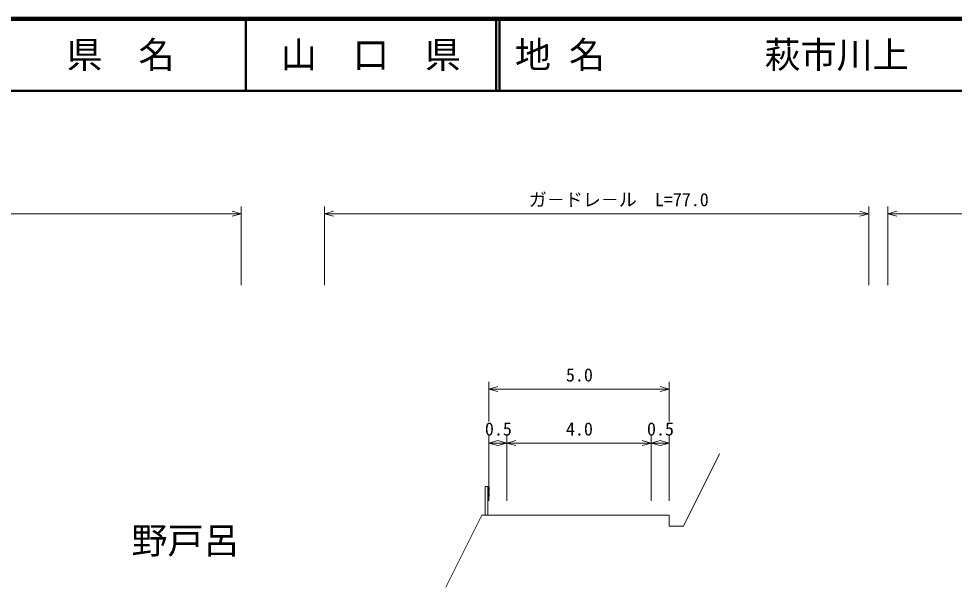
# Model space of a CAD drawing. Units: millimetres, scale not verified. Extents: x 40000 to 680000, y 20000 to 380000.
# Drawn here: x 301496 to 431361, y 301117 to 380000 of the extents above; entities that cross this region are included whole.
import ezdxf
from ezdxf.enums import TextEntityAlignment as Align

# ---------------------------------------------------------------- set-up
doc = ezdxf.new("R2010")
doc.units = ezdxf.units.MM
doc.header["$LTSCALE"] = 1000
for name, color, linetype, lineweight in [('M-BGD', 7, 'Continuous', 13), ('M-STR-HTXT', 7, 'Continuous', 13), ('M-TTL', 2, 'Continuous', 140), ('M-TTL-LINE', 7, 'Continuous', 50)]:
    doc.layers.add(name, color=color, linetype=linetype, lineweight=lineweight)
doc.layers.add('M-BMK-HTXT', color=7, linetype='Continuous')
doc.layers.add('M-TTL-TXT', color=7, linetype='Continuous')
doc.styles.add('ＭＳ ゴシック', font='')
doc.styles.get('ＭＳ ゴシック').set_extended_font_data('MS Gothic')

msp = doc.modelspace()

# ---------------------------------------------------------------- linework, layer by layer
at = {"layer": 'M-BGD'}
for p, q in [((366768, 324117), (366768, 329617)), ((366768, 328617), (391768, 328617)), ((391768, 329617), (391768, 324117)), ((366768, 313117), (366768, 322117)), ((369268, 322117), (369268, 313117)), ((389268, 322117), (389268, 313117)), ((391768, 322117), (391768, 313117)), ((366768, 321117), (369268, 321117)), ((369268, 321117), (389268, 321117)), ((389268, 321117), (391768, 321117)), ((365768, 311117), (360768, 301117)), ((366768, 311117), (365768, 311117))]:
    msp.add_line(p, q, dxfattribs=at)
for points in [[(368018, 328267), (366768, 328617), (368018, 328967)], [(390518, 328967), (391768, 328617), (390518, 328267)], [(368018, 320767), (366768, 321117), (368018, 321467)], [(368018, 321467), (369268, 321117), (368018, 320767)], [(370518, 320767), (369268, 321117), (370518, 321467)], [(388018, 321467), (389268, 321117), (388018, 320767)], [(390518, 320767), (389268, 321117), (390518, 321467)], [(390518, 321467), (391768, 321117), (390518, 320767)], [(366768, 311117), (369268, 311117), (389268, 311117), (391768, 311117), (391768, 309617), (393768, 309617), (398768, 319617)], [(366266, 311117), (366266, 315117), (366616, 315117), (366616, 311117)], [(366616, 315117), (366796, 314967), (366796, 314517), (366616, 314367), (366796, 314217), (366796, 313767), (366616, 313617)]]:
    msp.add_lwpolyline(points, dxfattribs=at)
at = {"layer": 'M-STR-HTXT'}
for p, q in [((332390, 353933), (332390, 343041)), ((343956, 343041), (343956, 353933)), ((419489, 353933), (419489, 343041)), ((422116, 343041), (422116, 353933)), ((192320, 352933), (332390, 352933)), ((343956, 352933), (419489, 352933)), ((422116, 352933), (529665, 352933))]:
    msp.add_line(p, q, dxfattribs=at)
for points in [[(331140, 353283), (332390, 352933), (331140, 352583)], [(345206, 352583), (343956, 352933), (345206, 353283)], [(418239, 353283), (419489, 352933), (418239, 352583)], [(423366, 352583), (422116, 352933), (423366, 353283)]]:
    msp.add_lwpolyline(points, dxfattribs=at)
at = {"layer": 'M-TTL'}
msp.add_line((680000, 380000), (40000, 380000), dxfattribs=at)
at = {"layer": 'M-TTL-LINE'}
for p, q in [((333000, 380000), (333000, 370000)), ((367750, 380000), (367750, 370000)), ((368250, 380000), (368250, 370000)), ((40000, 370000), (680000, 370000))]:
    msp.add_line(p, q, dxfattribs=at)

# ---------------------------------------------------------------- texts
at = {"layer": 'M-BGD', "style": 'ＭＳ ゴシック'}
for s, p in [('5.0', (377456, 329117)), ('0.5', (366206, 321617)), ('4.0', (377456, 321617)), ('0.5', (388706, 321617))]:
    msp.add_text(s, height=1833, dxfattribs=at).set_placement(p, align=Align.BOTTOM_LEFT)
at = {"layer": 'M-BMK-HTXT', "style": 'ＭＳ ゴシック'}
msp.add_text('野戸呂', height=3666, dxfattribs=at).set_placement((317147, 304669), align=Align.BOTTOM_LEFT)
at = {"layer": 'M-STR-HTXT', "style": 'ＭＳ ゴシック'}
msp.add_text('ガ－ドレ－ル\u3000L=77.0', height=1833, dxfattribs=at).set_placement((372298, 353433), align=Align.BOTTOM_LEFT)
at = {"layer": 'M-TTL-TXT', "style": 'ＭＳ ゴシック'}
for s, p in [('県\u3000名', (315625, 375000)), ('山\u3000口\u3000県', (350375, 375000))]:
    msp.add_text(s, height=3666, dxfattribs=at).set_placement(p, align=Align.MIDDLE_CENTER)
for s, p in [('地 名', (370380, 375000)), ('萩市川上', (405024, 375000))]:
    msp.add_text(s, height=3666, dxfattribs=at).set_placement(p, align=Align.MIDDLE_LEFT)

doc.saveas('drawing.dxf')
